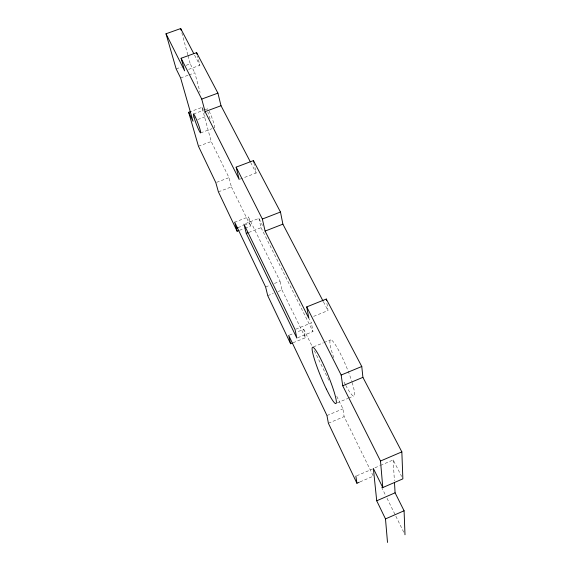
<?xml version="1.0" encoding="UTF-8"?>
<svg xmlns="http://www.w3.org/2000/svg" width="571" height="571" viewBox="0 0 571 571"><rect width="100%" height="100%" fill="white"/><g stroke="black" fill="none" stroke-linecap="round" stroke-linejoin="round"><path stroke-width="0.43" stroke-dasharray="2.85 2.14" d="M360.037 481.888L373.341 476.164L344.12 416.616L342.943 408.836L336.276 395.31M374.954 467.792L379.708 465.743M380.5 465.408L393.183 459.955L401.656 476.5M356.675 475.814L372.585 468.984M328.382 423.232L344.12 416.616M326.955 415.538L342.943 408.836M337.204 402.905L347.853 398.451M348.674 398.108L353.592 396.053M313.458 346.875L323.257 342.871M324.078 342.536L330.616 339.866M293.073 342.75L305.414 337.725L303.743 329.289L296.62 332.172M295.835 329.174L311.381 322.879L309.396 318.918M289.497 335.063L293.451 333.457M297.655 337.775L312.972 331.551L311.381 322.879M313.65 316.37L328.025 310.56L326.648 301.509M265.608 286.97L269.619 285.379M274.437 283.466L280.061 281.232L248.364 216.916L234.695 222.198M267.742 295.671L273.288 293.458M278.034 291.567L281.995 289.989L280.061 281.232M245.509 223.582L258.906 218.393L262.482 225.516M237.914 227.636L243.489 225.474M244.288 225.167L249.862 223.004M239.499 230.32L244.26 228.471M245.052 228.164L250.605 226.009L248.364 216.916M248.742 232.461L261.054 227.679L258.906 218.393M216.645 182.335L229.007 177.638L211.213 141.522L201.991 107.391L191.164 111.381M239.984 179.166L256.158 173.006L253.967 163.092M218.393 191.849L231.405 186.888L229.007 177.638M200.628 132.9L212.077 128.639M193.469 113.986L203.326 110.346M204.147 110.039L207.437 108.833M197.766 119.532L206.459 116.313M198.451 146.24L211.213 141.522M188.637 69.384L199.886 65.301L197.487 56.029M180.614 77.956L188.13 75.229M188.965 74.922L194.818 72.795L200.071 92.423M176.154 68.92L181.114 67.121M186.082 65.322L190.222 63.831L194.818 72.795M345.398 384.647L343.835 381.699A30.413 4.268 67.3 0 1 343.142 380.3M345.769 385.346L346.882 387.445A30.413 4.268 67.3 0 0 352.043 382.199M194.575 55.137L199.886 65.301M250.648 162.442L256.158 173.006M323.507 301.916L328.025 310.56M201.991 107.391L204.968 113.336M261.054 227.679L312.972 331.551M303.743 329.289L311.973 345.99M314.328 350.765L329.224 380.993M381.564 487.206L385.468 495.128M387.031 498.297L403.818 532.365M231.405 186.888L250.605 226.009M281.995 289.989L305.414 337.725M181.842 32.811L187.823 54.959M188.045 55.765L190.222 63.831M393.183 459.955L394.39 480.775M210.092 118.904A10.092 1.063 69.6 0 1 207.858 112.087M207.33 109.339A10.092 1.063 69.6 0 1 207.78 108.968M209.107 111.109A10.092 1.063 69.6 0 1 213.561 122.472A10.092 1.063 69.6 0 1 214.168 127.533M333.75 357.624A30.413 4.268 67.3 0 1 333.835 342.507A30.413 4.268 67.3 0 1 351.815 381.471"/><path stroke-width="0.86" d="M387.509 542.45L385.489 518.911L404.082 510.774L395.082 492.809L394.49 482.509M385.489 518.911L376.717 500.796L395.082 492.809M376.717 500.796L373.37 468.47L382.791 487.555L402.869 478.862L401.848 451.868L362.913 377.352L361.771 366.496L326.277 299.047L306.734 306.913L308.854 318.304L265.087 231.091L262.36 219.043L236.144 167.153L253.424 160.608L280.475 212.019L282.888 224.16L323.1 301.131M292.245 343.085L290.603 343.749L288.705 335.384L326.955 415.538L328.382 423.232L356.911 483.237L359.259 482.231M382.791 487.555L380.507 461.025L401.848 451.868M380.507 461.025L342.714 385.753L341.158 375.04L361.771 366.496M342.714 385.753L362.913 377.352M265.087 231.091L282.888 224.16M236.315 228.25L237.914 227.636M262.36 219.043L280.475 212.019M190.329 111.688L188.666 112.301L198.451 146.24L215.824 182.649L218.393 191.849L237.115 231.241L238.707 230.627M246.287 233.425L243.931 224.189L295.021 329.503L296.856 338.096L246.287 233.425L247.921 232.782M221.013 105.735L217.915 93.137L196.61 52.66L181.107 58.249L201.734 99.083L205.089 111.616L221.013 105.735L250.255 161.686M201.734 99.083L217.915 93.137M188.666 112.301L193.019 121.288L180.614 77.956L176.154 68.92L166.011 33.782L180.686 28.55L193.762 53.574M306.734 306.913L341.158 375.04M166.011 33.782L184.619 70.84L181.107 58.249M205.089 111.616L239.178 179.472L236.144 167.153M290.603 343.749L267.742 295.671L265.608 286.97L234.695 222.198L237.115 231.241M180.686 28.55L181.15 30.256M196.61 52.66L197.052 54.345M253.424 160.608L253.788 162.264M326.277 299.047L326.526 300.689M355.876 476.157L356.911 483.237M404.082 510.774L404.989 534.741M326.405 389.129L326.327 388.972A30.491 3.619 67.5 0 1 312.53 347.254A30.491 3.619 67.5 0 1 332.079 385.739A30.491 3.619 67.5 0 1 329.274 394.775L326.405 389.129M193.969 117.069A10.114 0.906 69.4 0 0 200.3 132.693A10.114 0.906 69.4 0 0 196.895 120.538A10.114 0.906 69.4 0 0 193.969 117.069"/></g></svg>
